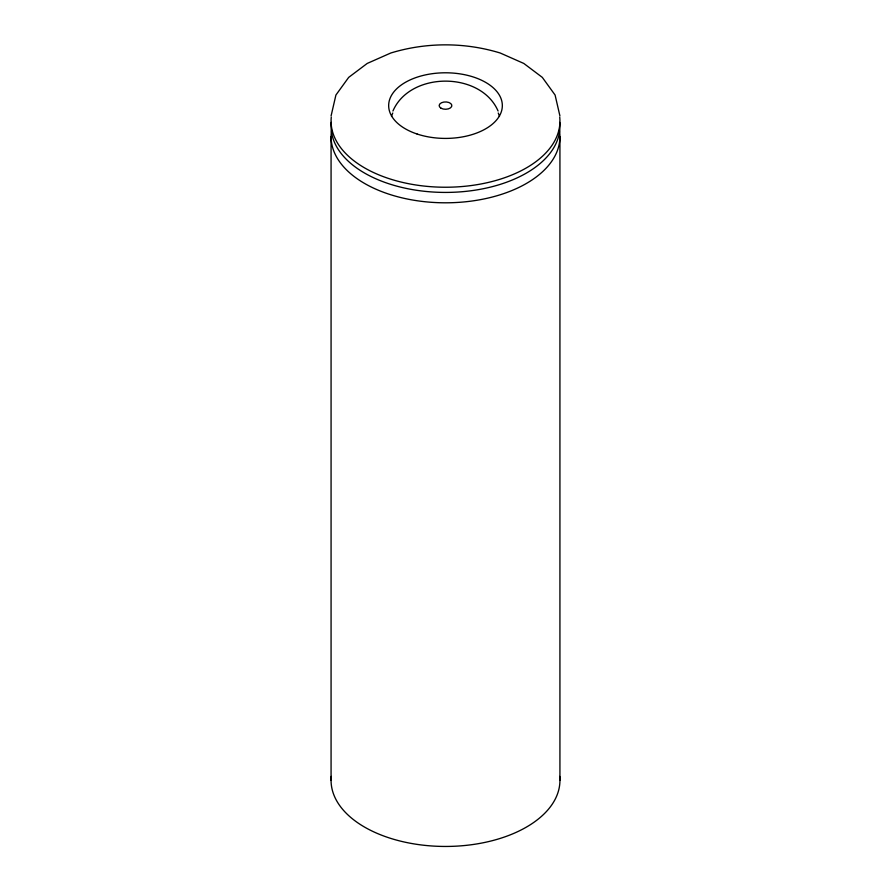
<?xml version="1.0" encoding="UTF-8"?>
<svg xmlns="http://www.w3.org/2000/svg" width="891" height="891" viewBox="0 0 891 891"><rect width="100%" height="100%" fill="white"/><g stroke="black" fill="none" stroke-linecap="round" stroke-linejoin="round"><path stroke-width="1.34" d="M331.073 115.975L335.907 95.047L348.682 77.383L367.215 63.439L390.77 53.015C426.277 42.133 464.723 42.133 500.23 53.015L523.785 63.439L542.318 77.383L555.093 95.047L559.927 115.975M392.931 111.007C410.072 71.18 480.928 71.18 498.069 111.007M559.927 136.746L559.927 780.382M331.073 136.746L331.073 780.382M559.726 776.417A114.427 66.068 0 0 1 445.5 846.45A114.427 66.068 0 0 1 331.274 776.417M559.348 130.108A114.427 66.068 0 0 1 445.5 202.803A114.427 66.068 0 0 1 331.652 130.108M559.726 122.39A114.427 66.068 0 0 1 445.5 192.423A114.427 66.068 0 0 1 331.274 122.39M559.726 117.2A114.427 66.068 0 0 1 445.5 187.233A114.427 66.068 0 0 1 331.274 117.2M391.528 116.465A54.585 31.519 0 0 1 392.775 113.012M498.225 113.012A54.585 31.519 0 0 1 499.472 116.465M417.088 134.018A56.835 32.811 0 0 0 502.335 105.595A56.835 32.811 0 0 0 417.088 77.183A56.835 32.811 0 0 0 417.088 134.018M441 108.19A6.36 3.675 0 0 0 451.637 106.552A6.36 3.675 0 0 0 443.852 102.053A6.36 3.675 0 0 0 441 108.19"/></g></svg>
